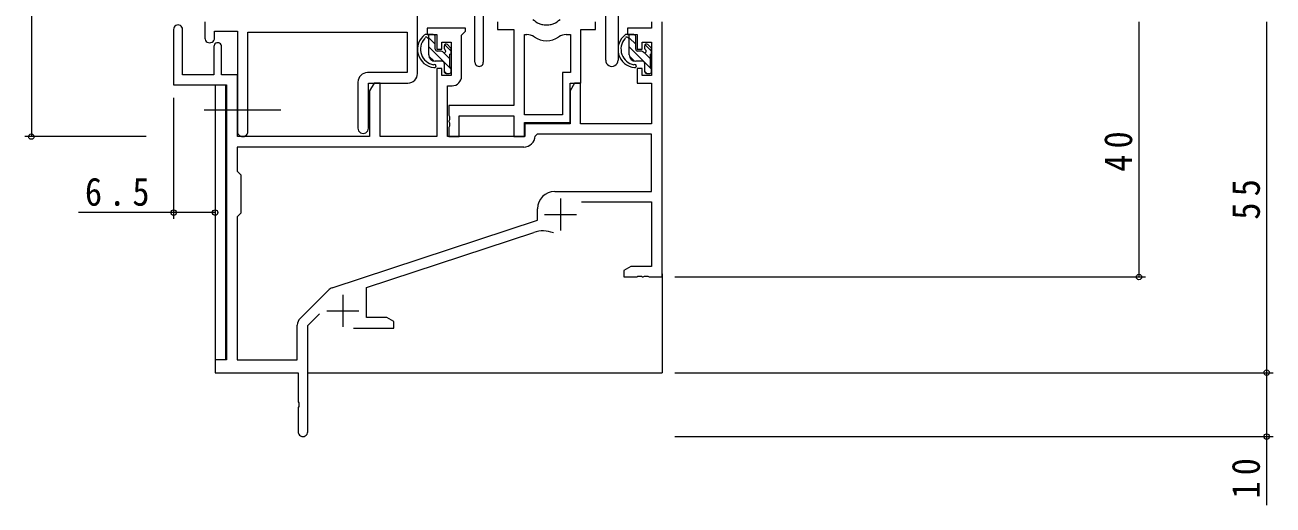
# Model space of a CAD drawing. Units: millimetres, scale not verified. Extents: x -594 to 539, y -420 to 386.
# Drawn here: x -372.2 to -176.7, y -256.3 to -181 of the extents above; entities that cross this region are included whole.
import ezdxf

# ---------------------------------------------------------------- set-up
doc = ezdxf.new("R2010")
doc.units = ezdxf.units.MM
doc.header["$LTSCALE"] = 2
doc.linetypes.add('CHAIN2', pattern=[12, 9, -1, 1, -1])
for name, color, linetype, lineweight in [('0-3_YKK_11', 7, 'Continuous', 9), ('0-4_YKK_12', 2, 'Continuous', 9), ('0-5_YKK_13', 4, 'Continuous', 9), ('0-7_YKK_D', 6, 'Continuous', 9)]:
    doc.layers.add(name, color=color, linetype=linetype, lineweight=lineweight)
doc.styles.add('ＭＳ ゴシック', font='')
doc.styles.get('ＭＳ ゴシック').set_extended_font_data('MS Gothic')

msp = doc.modelspace()

# ---------------------------------------------------------------- linework, layer by layer
at = {"layer": '0-3_YKK_11'}
for p, q in [((-310.676, -188.634), (-310.676, -175.534)), ((-301.675, -186.884), (-301.675, -175.534)), ((-279.275, -175.534), (-279.275, -186.569)), ((-300.375, -176.834), (-300.375, -186.884)), ((-281.205, -186.569), (-281.205, -177.762)), ((-348.875, -181.734), (-348.875, -190.434)), ((-347.475, -188.834), (-347.475, -181.734)), ((-343.976, -180.534), (-343.976, -183.084)), ((-309.175, -181.534), (-309.175, -182.534)), ((-303.175, -181.534), (-309.175, -181.534)), ((-303.175, -182.034), (-303.175, -181.534)), ((-298.175, -180.534), (-298.175, -181.734)), ((-298.175, -181.734), (-295.575, -181.734)), ((-295.575, -181.734), (-295.575, -193.634)), ((-285.075, -181.734), (-282.775, -181.734)), ((-285.075, -190.134), (-285.075, -181.734)), ((-282.775, -181.734), (-282.775, -180.534)), ((-277.775, -181.534), (-277.775, -182.534)), ((-274.005, -181.534), (-277.775, -181.534)), ((-274.005, -180.534), (-274.005, -181.534)), ((-272.375, -220.534), (-272.375, -180.534)), ((-342.476, -182.034), (-338.876, -182.034)), ((-342.476, -183.084), (-342.476, -182.034)), ((-338.876, -182.034), (-338.876, -197.719)), ((-337.246, -182.164), (-312.306, -182.164)), ((-337.246, -197.719), (-337.246, -182.164)), ((-312.306, -182.164), (-312.306, -188.504)), ((-309.175, -182.534), (-307.675, -182.534)), ((-307.675, -182.534), (-307.675, -184.834)), ((-306.875, -183.734), (-305.405, -183.734)), ((-306.875, -184.834), (-306.875, -183.734)), ((-305.405, -183.734), (-305.405, -188.934)), ((-303.775, -182.634), (-303.475, -182.334)), ((-303.775, -189.064), (-303.775, -182.634)), ((-303.475, -182.334), (-303.175, -182.034)), ((-293.945, -182.534), (-293.574, -182.534)), ((-293.945, -195.134), (-293.945, -182.534)), ((-293.945, -195.134), (-293.945, -182.534)), ((-287.377, -182.534), (-286.705, -182.534)), ((-286.705, -182.534), (-286.705, -188.504)), ((-277.775, -182.534), (-276.275, -182.534)), ((-276.275, -182.534), (-276.275, -184.834)), ((-275.475, -183.734), (-274.005, -183.734)), ((-275.475, -184.834), (-275.475, -183.734)), ((-274.005, -183.734), (-274.005, -188.934)), ((-342.575, -184.434), (-342.575, -188.834)), ((-341.375, -188.834), (-341.375, -184.434)), ((-307.675, -184.834), (-306.875, -184.834)), ((-276.275, -184.834), (-275.475, -184.834)), ((-342.575, -188.834), (-347.475, -188.834)), ((-338.875, -188.834), (-341.375, -188.834)), ((-338.875, -198.534), (-338.875, -188.834)), ((-312.306, -188.504), (-318.506, -188.504)), ((-307.675, -187.834), (-307.675, -198.534)), ((-306.875, -187.834), (-307.675, -187.834)), ((-306.875, -188.934), (-306.875, -187.834)), ((-305.405, -188.934), (-306.875, -188.934)), ((-287.975, -188.504), (-287.975, -195.134)), ((-286.705, -188.504), (-287.975, -188.504)), ((-276.275, -187.834), (-276.275, -190.134)), ((-275.475, -187.834), (-276.275, -187.834)), ((-275.475, -188.934), (-275.475, -187.834)), ((-274.005, -188.934), (-275.475, -188.934)), ((-348.875, -190.434), (-340.575, -190.434)), ((-340.575, -190.434), (-340.575, -233.534)), ((-320.006, -190.004), (-320.006, -197.219)), ((-318.376, -190.134), (-312.176, -190.134)), ((-318.376, -197.219), (-318.376, -190.134)), ((-317.475, -190.134), (-318.175, -191.347)), ((-318.175, -191.347), (-318.175, -198.534)), ((-316.545, -190.134), (-317.475, -190.134)), ((-316.545, -198.534), (-316.545, -190.134)), ((-305.975, -190.564), (-305.275, -190.564)), ((-305.975, -198.534), (-305.975, -190.564)), ((-286.075, -190.134), (-286.775, -191.347)), ((-286.775, -190.134), (-285.075, -190.134)), ((-286.775, -196.334), (-286.775, -190.134)), ((-286.775, -191.347), (-286.775, -196.534)), ((-285.145, -190.134), (-286.075, -190.134)), ((-285.145, -196.534), (-285.145, -190.134)), ((-276.275, -190.134), (-274.005, -190.134)), ((-274.005, -190.134), (-274.005, -196.534)), ((-305.775, -193.634), (-305.775, -195.176)), ((-295.575, -193.634), (-305.775, -193.634)), ((-305.775, -195.176), (-305.655, -195.359)), ((-305.655, -195.359), (-305.655, -195.909)), ((-304.145, -195.264), (-295.575, -195.264)), ((-304.145, -198.534), (-304.145, -195.264)), ((-295.575, -195.264), (-295.575, -198.534)), ((-287.975, -195.134), (-293.945, -195.134)), ((-305.655, -195.909), (-305.775, -196.092)), ((-305.775, -196.092), (-305.775, -196.176)), ((-305.775, -196.176), (-305.655, -196.359)), ((-305.655, -196.909), (-305.775, -197.092)), ((-305.775, -197.092), (-305.775, -198.534)), ((-305.655, -196.359), (-305.655, -196.909)), ((-293.945, -196.334), (-286.775, -196.334)), ((-293.945, -198.534), (-293.945, -196.334)), ((-293.875, -196.534), (-293.875, -198.534)), ((-286.775, -196.534), (-293.875, -196.534)), ((-274.005, -196.534), (-285.145, -196.534)), ((-318.175, -198.534), (-338.875, -198.534)), ((-307.675, -198.534), (-316.545, -198.534)), ((-293.875, -198.534), (-305.975, -198.534)), ((-305.775, -198.534), (-304.145, -198.534)), ((-295.575, -198.534), (-293.945, -198.534)), ((-291.948, -198.164), (-292.247, -198.45)), ((-274.005, -198.164), (-291.948, -198.164)), ((-274.005, -207.134), (-274.005, -198.164)), ((-338.945, -200.164), (-338.945, -203.964)), ((-294.045, -200.164), (-338.945, -200.164)), ((-294.045, -200.164), (-338.945, -200.164)), ((-338.945, -203.964), (-338.375, -204.534)), ((-338.375, -204.534), (-338.375, -210.534)), ((-289.175, -207.134), (-274.005, -207.134)), ((-288.275, -208.234), (-288.275, -213.234)), ((-284.989, -208.764), (-274.005, -208.764)), ((-274.005, -208.764), (-274.005, -218.904)), ((-338.375, -210.534), (-338.945, -211.104)), ((-338.945, -211.104), (-338.945, -233.534)), ((-291.875, -211.634), (-291.875, -209.834)), ((-290.775, -210.734), (-285.775, -210.734)), ((-324.036, -222.223), (-291.875, -211.634)), ((-318.675, -222.174), (-292.448, -213.539)), ((-277.284, -218.904), (-278.375, -219.534)), ((-274.005, -218.904), (-277.284, -218.904)), ((-278.375, -219.534), (-278.375, -220.534)), ((-278.375, -220.534), (-276.334, -220.534)), ((-276.334, -220.534), (-276.15, -220.414)), ((-276.15, -220.414), (-275.6, -220.414)), ((-275.6, -220.414), (-275.417, -220.534)), ((-275.417, -220.534), (-275.334, -220.534)), ((-275.334, -220.534), (-275.15, -220.414)), ((-275.15, -220.414), (-274.601, -220.414)), ((-274.601, -220.414), (-274.417, -220.534)), ((-274.417, -220.534), (-272.375, -220.534)), ((-329.066, -227.025), (-324.628, -222.587)), ((-318.675, -226.904), (-318.675, -222.174)), ((-322.375, -223.334), (-322.375, -228.334)), ((-327.875, -228.139), (-326.024, -226.288)), ((-324.875, -225.834), (-319.875, -225.834)), ((-329.505, -233.534), (-329.505, -228.085)), ((-327.875, -244.784), (-327.875, -228.139)), ((-320.725, -228.534), (-314.375, -228.534)), ((-315.467, -226.904), (-318.675, -226.904)), ((-314.375, -227.534), (-315.467, -226.904)), ((-314.375, -228.534), (-314.375, -227.534)), ((-342.375, -233.534), (-342.375, -235.534)), ((-340.575, -233.534), (-342.375, -233.534)), ((-338.945, -233.534), (-329.505, -233.534)), ((-342.375, -235.534), (-329.375, -235.534)), ((-329.375, -235.534), (-329.375, -240.076)), ((-329.375, -240.076), (-329.255, -240.259)), ((-329.255, -240.259), (-329.255, -240.809)), ((-329.255, -240.809), (-329.375, -240.992)), ((-329.375, -240.992), (-329.375, -244.784))]:
    msp.add_line(p, q, dxfattribs=at)
for centre, radius, start, end in [((-348.175, -181.734), 0.7, 359.99998, 180), ((-290.475, -177.734), 3.3, 244.91238, 295.0876), ((-343.226, -183.084), 0.75, 179.99998, 0), ((-293.574, -184.534), 2, 54.22517, 90.00003), ((-290.475, -180.234), 3.3, 234.22517, 305.77481), ((-287.377, -184.534), 2, 89.99995, 125.77481), ((-341.975, -184.434), 0.6, 359.99998, 180), ((-301.025, -186.884), 0.65, 179.99998, 0), ((-280.24, -186.569), 0.965, 179.99998, 0), ((-318.506, -190.004), 1.5, 90, 179.99998), ((-312.176, -188.634), 1.5, 270, 359.99998), ((-305.275, -189.064), 1.5, 270, 359.99998), ((-319.191, -197.219), 0.815, 179.99998, 0), ((-338.061, -197.719), 0.815, 179.99998, 0), ((-294.045, -198.364), 1.8, 270, 357.27058), ((-289.175, -209.834), 2.7, 90, 179.99998), ((-291.041, -217.813), 4.5, 68.66068, 108.22311), ((-323.567, -223.647), 1.5, 108.22314, 134.99998), ((-328.005, -228.085), 1.5, 134.99998, 179.99997), ((-328.625, -244.784), 0.75, 179.99998, 0)]:
    msp.add_arc(centre, radius, start, end, dxfattribs=at)
at = {"layer": '0-4_YKK_12'}
for p, q in [((-342.375, -190.434), (-342.375, -233.834)), ((-340.745, -190.464), (-340.745, -233.505)), ((-272.375, -220.034), (-272.375, -235.534)), ((-327.875, -235.534), (-272.375, -235.534))]:
    msp.add_line(p, q, dxfattribs=at)
at = {"layer": '0-5_YKK_13'}
for p, q in [((-308.205, -182.534), (-309.505, -182.534)), ((-308.905, -185.734), (-308.905, -182.534)), ((-307.905, -184.059), (-308.905, -183.059)), ((-307.905, -184.834), (-307.905, -182.834)), ((-276.805, -182.534), (-278.105, -182.534)), ((-277.505, -185.734), (-277.505, -182.534)), ((-276.505, -184.059), (-277.505, -183.059)), ((-276.505, -184.834), (-276.505, -182.834)), ((-305.405, -187.974), (-308.905, -184.474)), ((-306.966, -185.134), (-307.605, -185.134)), ((-305.605, -186.359), (-306.599, -185.366)), ((-306.505, -184.334), (-306.505, -184.673)), ((-305.405, -185.145), (-306.423, -184.128)), ((-305.493, -184.622), (-305.993, -184.122)), ((-305.605, -187.634), (-305.605, -185.634)), ((-305.405, -185.434), (-305.405, -184.834)), ((-274.005, -187.974), (-277.505, -184.474)), ((-275.566, -185.134), (-276.205, -185.134)), ((-274.205, -186.359), (-275.199, -185.366)), ((-275.105, -184.334), (-275.105, -184.673)), ((-274.005, -185.145), (-275.023, -184.128)), ((-274.093, -184.622), (-274.593, -184.122)), ((-274.205, -187.634), (-274.205, -185.634)), ((-274.005, -185.434), (-274.005, -184.834)), ((-308.073, -186.72), (-308.891, -185.902)), ((-306.805, -186.734), (-307.905, -186.734)), ((-306.505, -187.034), (-306.505, -188.334)), ((-276.673, -186.72), (-277.491, -185.902)), ((-275.405, -186.734), (-276.505, -186.734)), ((-275.105, -187.034), (-275.105, -188.334)), ((-306.159, -188.634), (-306.505, -188.288)), ((-306.205, -188.634), (-305.705, -188.634)), ((-305.405, -188.334), (-305.405, -187.834)), ((-274.759, -188.634), (-275.105, -188.288)), ((-274.805, -188.634), (-274.305, -188.634)), ((-274.005, -188.334), (-274.005, -187.834))]:
    msp.add_line(p, q, dxfattribs=at)
at = {"layer": '0-5_YKK_13', "linetype": 'CHAIN2'}
msp.add_line((-344.075, -194.334), (-332.088, -194.334), dxfattribs=at)
at = {"layer": '0-5_YKK_13'}
for centre, radius, start, end in [((-290.475, -178.034), 3, 224.99998, 314.99998), ((-307.791, -184.855), 2.885, 126.45192, 263.90388), ((-307.706, -184.821), 2.504, 139.45805, 259.25217), ((-309.766, -182.938), 0.3, 301.62189, 336.95038), ((-309.305, -183.134), 0.2, 36.86989, 156.95038), ((-308.905, -182.834), 0.3, 216.86989, 270), ((-308.205, -182.834), 0.3, 0, 90), ((-276.391, -184.855), 2.885, 126.45192, 263.90388), ((-276.306, -184.821), 2.504, 139.45805, 259.25217), ((-278.366, -182.938), 0.3, 301.62189, 336.95038), ((-277.905, -183.134), 0.2, 36.86989, 156.95038), ((-277.505, -182.834), 0.3, 216.86989, 270), ((-276.805, -182.834), 0.3, 0, 90), ((-307.605, -184.834), 0.3, 180, 270), ((-306.966, -185.434), 0.3, 33.05573, 90), ((-306.505, -185.134), 0.25, 213.05573, 56.94426), ((-306.205, -184.334), 0.3, 45, 180), ((-306.205, -184.673), 0.3, 180, 236.94426), ((-305.605, -185.434), 0.2, 270, 0), ((-305.705, -184.834), 0.3, 0, 45), ((-276.205, -184.834), 0.3, 180, 270), ((-275.566, -185.434), 0.3, 33.05573, 90), ((-275.105, -185.134), 0.25, 213.05573, 56.94426), ((-274.805, -184.334), 0.3, 45, 180), ((-274.805, -184.673), 0.3, 180, 236.94426), ((-274.205, -185.434), 0.2, 270, 0), ((-274.305, -184.834), 0.3, 0, 45), ((-307.905, -185.734), 1, 180, 270), ((-308.027, -187.484), 0.25, 253.63879, 125.58162), ((-306.805, -187.034), 0.3, 0, 90), ((-305.605, -187.834), 0.2, 0, 90), ((-276.505, -185.734), 1, 180, 270), ((-276.627, -187.484), 0.25, 253.63879, 125.58162), ((-275.405, -187.034), 0.3, 0, 90), ((-274.205, -187.834), 0.2, 0, 90), ((-306.205, -188.334), 0.3, 180, 270), ((-305.705, -188.334), 0.3, 270, 0), ((-274.805, -188.334), 0.3, 180, 270), ((-274.305, -188.334), 0.3, 270, 0)]:
    msp.add_arc(centre, radius, start, end, dxfattribs=at)
at = {"layer": '0-7_YKK_D'}
for p, q in [((-371.164, -84.534), (-371.164, -198.534)), ((-197.675, -180.534), (-197.675, -220.534)), ((-177.675, -180.534), (-177.675, -235.534)), ((-348.875, -192.434), (-348.875, -211.434)), ((-342.375, -192.434), (-342.375, -211.434)), ((-353.164, -198.534), (-372.164, -198.534)), ((-348.875, -210.434), (-363.775, -210.434)), ((-342.375, -210.434), (-348.875, -210.434)), ((-270.375, -220.534), (-196.675, -220.534)), ((-270.375, -235.534), (-176.675, -235.534)), ((-270.375, -235.534), (-176.675, -235.534)), ((-177.675, -235.534), (-177.675, -245.534)), ((-270.375, -245.534), (-176.675, -245.534)), ((-177.675, -245.534), (-177.675, -256.274))]:
    msp.add_line(p, q, dxfattribs=at)
for centre in [(-371.164, -198.534), (-348.875, -210.434), (-342.375, -210.434), (-197.675, -220.534), (-177.675, -235.534), (-177.675, -235.534), (-177.675, -245.534)]:
    msp.add_circle(centre, 0.425, dxfattribs=at)

# ---------------------------------------------------------------- texts
at = {"layer": '0-7_YKK_D', "color": 7, "char_height": 4.399, "attachment_point": 7, "rotation": 90, "style": 'ＭＳ ゴシック'}
for s, insert in [('\\T1.36;\\W0.9;40', (-198.675, -204.054)), ('\\T1.36;\\W0.9;55', (-178.675, -211.554)), ('\\T1.36;\\W0.9;10', (-178.675, -255.274))]:
    msp.add_mtext(s, dxfattribs=dict(at, insert=insert))
at = {"layer": '0-7_YKK_D', "color": 7, "insert": (-362.775, -209.434), "char_height": 4.399, "attachment_point": 7, "style": 'ＭＳ ゴシック'}
msp.add_mtext('\\T1.38;\\W0.9;6.5', dxfattribs=at)

doc.saveas('drawing.dxf')
